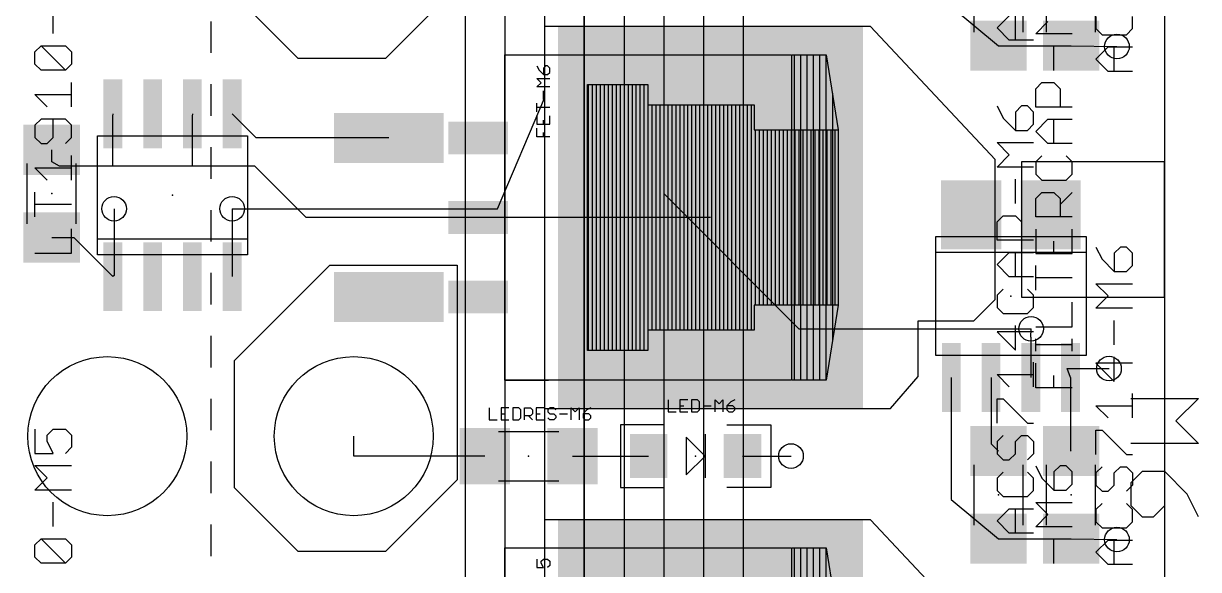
# Model space of a CAD drawing. Extents: x -0.79 to 6.6, y -0.46 to 8.18.
# Drawn here: x 0.555 to 2.033, y 3.417 to 4.104 of the extents above; entities that cross this region are included whole.
import ezdxf

# ---------------------------------------------------------------- set-up
doc = ezdxf.new("R2010")
doc.units = 0
for name, color, linetype in [('1', 22, 'CONTINUOUS'), ('15', 2, 'CONTINUOUS'), ('17', 4, 'CONTINUOUS'), ('18', 4, 'CONTINUOUS'), ('2', 3, 'CONTINUOUS'), ('21', 253, 'CONTINUOUS'), ('23', 7, 'CONTINUOUS'), ('25', 253, 'CONTINUOUS'), ('51', 253, 'CONTINUOUS')]:
    doc.layers.add(name, color=color, linetype=linetype)

# ---------------------------------------------------------------- blocks, each defined once
blk = doc.blocks.new('RECT')
blk.add_solid([(-0.5, -0.5), (0.5, -0.5), (-0.5, 0.5), (0.5, 0.5)])
blk = doc.blocks.new('ROUNDP')
blk.add_circle((0, 0), 0.5)
blk = doc.blocks.new('ROUNDV')
blk.add_circle((0, 0), 0.5)

msp = doc.modelspace()

# ---------------------------------------------------------------- linework, layer by layer
at = {"layer": '1'}
for p, q in [((1.99, 5.26), (1.99, 0.35)), ((0.9, 4.06), (0.82, 4.14)), ((1.1, 4.15), (1.01, 4.06)), ((1.7216, 4.125182), (1.7808, 4.075982)), ((1.21, 4.1), (1.21, 3.62)), ((1.62, 4.1), (1.21, 4.1)), ((1.777, 3.933), (1.62, 4.1)), ((1.7808, 4.075982), (1.7808, 4.075982)), ((1.7808, 4.075982), (1.8722, 4.075982)), ((1.8722, 4.075982), (1.929882, 4.074882)), ((1.929882, 4.074882), (1.93, 4.075)), ((1.01, 4.06), (0.9, 4.06)), ((0.667, 3.990362), (0.6667, 3.987362)), ((0.6667, 3.987362), (0.6667, 3.9244)), ((0.767, 3.990362), (0.7667, 3.987362)), ((0.7667, 3.987362), (0.7667, 3.9244)), ((0.847362, 3.96), (0.817, 3.990362)), ((1.014213, 3.96), (0.847362, 3.96)), ((0.59, 3.93), (0.59, 3.945118)), ((1.777, 3.757), (1.777, 3.933)), ((0.6, 3.9244), (0.59, 3.93)), ((0.6667, 3.9244), (0.6, 3.9244)), ((0.7667, 3.9244), (0.6667, 3.9244)), ((0.8456, 3.9244), (0.7667, 3.9244)), ((0.91, 3.86), (0.8456, 3.9244)), ((1.81, 3.93), (1.81, 3.76)), ((1.99, 3.93), (1.81, 3.93)), ((1.99, 3.76), (1.99, 3.93)), ((0.6685, 3.871), (0.6685, 3.787138)), ((0.817, 3.871), (0.817, 3.785638)), ((1.41874, 3.86), (0.91, 3.86)), ((0.59, 3.834882), (0.617756, 3.834882)), ((0.617756, 3.834882), (0.667, 3.785638)), ((0.82, 3.68), (0.94, 3.8)), ((0.94, 3.8), (1.1, 3.8)), ((1.1, 3.8), (1.1, 3.53)), ((0.6685, 3.787138), (0.667, 3.785638)), ((1.75, 3.73), (1.777, 3.757)), ((1.81, 3.76), (1.99, 3.76)), ((1.68, 3.66), (1.68, 3.73)), ((1.68, 3.73), (1.75, 3.73)), ((1.8216, 3.7096), (1.822, 3.72)), ((1.8216, 3.7096), (1.8216, 3.658738)), ((0.82, 3.52), (0.82, 3.68)), ((1.8716, 3.658738), (1.867362, 3.67)), ((1.867362, 3.67), (1.92, 3.67)), ((1.6452, 3.62), (1.68, 3.66)), ((1.7216, 3.658738), (1.7216, 3.505182)), ((1.7716, 3.658738), (1.7716, 3.575418)), ((1.8716, 3.658738), (1.8716, 3.566818)), ((1.21, 3.62), (1.6452, 3.62)), ((0.97, 3.56), (0.97, 3.585)), ((1.7716, 3.575418), (1.7808, 3.566218)), ((1.8716, 3.566818), (1.8722, 3.566218)), ((1.134882, 3.56), (0.97, 3.56)), ((1.245118, 3.56), (1.340945, 3.56)), ((1.459055, 3.56), (1.52, 3.56)), ((0.9, 3.44), (0.82, 3.52)), ((1.1, 3.53), (1.01, 3.44)), ((1.7216, 3.505182), (1.7808, 3.455982)), ((1.21, 3.48), (1.21, 3)), ((1.62, 3.48), (1.21, 3.48)), ((1.777, 3.313), (1.62, 3.48)), ((1.7808, 3.455982), (1.7808, 3.455982)), ((1.7808, 3.455982), (1.8722, 3.455982)), ((1.8722, 3.455982), (1.929882, 3.454882)), ((1.929882, 3.454882), (1.93, 3.455)), ((1.01, 3.44), (0.9, 3.44))]:
    msp.add_line(p, q, dxfattribs=at)
at = {"layer": '15'}
for p, q in [((1.11, 7.44), (1.11, 0.75)), ((1.16, 7.41), (1.16, 1.38)), ((1.21, 7.38), (1.21, 2)), ((1.26, 7.35), (1.26, 2.63)), ((1.31, 7.31), (1.31, 3.29)), ((1.36, 7.27), (1.36, 3.89)), ((1.36, 3.89), (1.53, 3.72)), ((1.53, 3.72), (1.822, 3.72))]:
    msp.add_line(p, q, dxfattribs=at)
at = {"layer": '2'}
for p, q in [((1.46, 6.23), (1.46, 0.89)), ((1.21, 6.21), (1.21, 4.01)), ((1.26, 3.35), (1.26, 6.21)), ((1.31, 6.21), (1.31, 2.75)), ((1.36, 6.21), (1.36, 2.17)), ((1.41, 6.22), (1.41, 1.53)), ((1.151, 3.871), (1.21, 4.01)), ((0.817, 3.871), (1.151, 3.871))]:
    msp.add_line(p, q, dxfattribs=at)
at = {"layer": '21'}
for p, q in [((0.79, 4.106601), (0.79, 4.066888)), ((1.159882, 3.655276), (1.159882, 4.064724)), ((1.159882, 4.064724), (1.215, 4.064724)), ((0.79, 4.027518), (0.79, 3.987805)), ((0.79, 3.948435), (0.79, 3.908723)), ((0.79, 3.869353), (0.79, 3.82964)), ((0.79, 3.79027), (0.79, 3.750557)), ((0.79, 3.711187), (0.79, 3.671475)), ((1.159882, 3.655276), (1.215, 3.655276)), ((0.79, 3.632104), (0.79, 3.592392)), ((1.9475, 3.6325), (2.032573, 3.6325)), ((2.032573, 3.6325), (2.004215, 3.604142)), ((1.36063, 3.59937), (1.305512, 3.59937)), ((1.305512, 3.59937), (1.305512, 3.52063)), ((1.43937, 3.59937), (1.494488, 3.59937)), ((1.494488, 3.59937), (1.494488, 3.52063)), ((2.004215, 3.604142), (2.032573, 3.575785)), ((1.411811, 3.56), (1.388189, 3.583622)), ((1.388189, 3.583622), (1.388189, 3.536378)), ((1.411811, 3.587559), (1.411811, 3.56)), ((2.032573, 3.575785), (1.9475, 3.575785)), ((0.79, 3.553022), (0.79, 3.513309)), ((1.388189, 3.536378), (1.411811, 3.56)), ((1.411811, 3.56), (1.411811, 3.532441)), ((1.961679, 3.540421), (1.9475, 3.526243)), ((1.990036, 3.540421), (1.961679, 3.540421)), ((2.018394, 3.512064), (1.990036, 3.540421)), ((1.990036, 3.497885), (1.990036, 3.540421)), ((1.305512, 3.52063), (1.36063, 3.52063)), ((1.494488, 3.52063), (1.43937, 3.52063)), ((1.9475, 3.526243), (1.9475, 3.497885)), ((2.032573, 3.483706), (2.018394, 3.512064)), ((1.9475, 3.497885), (1.961679, 3.483706)), ((1.975858, 3.483706), (1.990036, 3.497885)), ((0.79, 3.473939), (0.79, 3.434226)), ((1.961679, 3.483706), (1.975858, 3.483706)), ((1.159882, 3.035276), (1.159882, 3.444724)), ((1.159882, 3.444724), (1.215, 3.444724))]:
    msp.add_line(p, q, dxfattribs=at)
at = {"layer": '23'}
for p in [(0.59, 3.89), (0.742, 3.888), (1.34, 3.86), (1.7966, 3.7611), (1.19, 3.56), (1.4, 3.56), (1.7808, 3.5111), (1.8722, 3.5111)]:
    msp.add_point(p, dxfattribs=at)
at = {"layer": '25'}
for p, q in [((0.59198, 4.091235), (0.59198, 4.121928)), ((1.779161, 4.098446), (1.794507, 4.113793)), ((1.80218, 4.0831), (1.80218, 4.113793)), ((1.903561, 4.112805), (1.903561, 4.097458)), ((1.9496, 4.097458), (1.9496, 4.112805)), ((1.794507, 4.0831), (1.779161, 4.098446)), ((1.827761, 4.09102), (1.843107, 4.106367)), ((1.903561, 4.097458), (1.911234, 4.089785)), ((1.941927, 4.089785), (1.9496, 4.097458)), ((1.8252, 4.0831), (1.794507, 4.0831)), ((1.8738, 4.09102), (1.827761, 4.09102)), ((1.911234, 4.089785), (1.941927, 4.089785)), ((0.568961, 4.068216), (0.576634, 4.075889)), ((0.568961, 4.052869), (0.568961, 4.068216)), ((0.576634, 4.075889), (0.607327, 4.075889)), ((0.607327, 4.045196), (0.576634, 4.075889)), ((0.607327, 4.075889), (0.615, 4.068216)), ((0.615, 4.068216), (0.615, 4.052869)), ((1.85078, 4.044981), (1.85078, 4.075674)), ((1.903561, 4.059092), (1.918907, 4.074439)), ((1.918907, 4.074439), (1.9496, 4.074439)), ((1.92658, 4.043746), (1.92658, 4.074439)), ((0.576634, 4.045196), (0.568961, 4.052869)), ((0.615, 4.052869), (0.607327, 4.045196)), ((1.200486, 4.050522), (1.203155, 4.045184)), ((1.211162, 4.050522), (1.208493, 4.047853)), ((1.213831, 4.050522), (1.211162, 4.050522)), ((1.2165, 4.047853), (1.213831, 4.050522)), ((1.918907, 4.043746), (1.903561, 4.059092)), ((0.607327, 4.045196), (0.576634, 4.045196)), ((1.203155, 4.045184), (1.208493, 4.039846)), ((1.208493, 4.047853), (1.208493, 4.039846)), ((1.208493, 4.039846), (1.213831, 4.039846)), ((1.213831, 4.039846), (1.2165, 4.042515)), ((1.2165, 4.042515), (1.2165, 4.047853)), ((1.9496, 4.043746), (1.918907, 4.043746)), ((0.615, 3.999157), (0.615, 4.02985)), ((1.205824, 4.029531), (1.200486, 4.034869)), ((1.200486, 4.034869), (1.2165, 4.034869)), ((1.200486, 4.024193), (1.205824, 4.029531)), ((1.2165, 4.024193), (1.200486, 4.024193)), ((1.827761, 4.021961), (1.835434, 4.029635)), ((1.827761, 3.998942), (1.827761, 4.021961)), ((1.835434, 4.029635), (1.85078, 4.029635)), ((1.85078, 4.029635), (1.858454, 4.021961)), ((1.858454, 4.021961), (1.858454, 3.998942)), ((0.584307, 3.999157), (0.568961, 4.014503)), ((0.568961, 4.014503), (0.615, 4.014503)), ((1.208493, 4.00854), (1.208493, 4.019215)), ((1.200486, 3.992886), (1.200486, 4.003562)), ((1.2165, 3.998224), (1.200486, 3.998224)), ((1.779161, 4.000225), (1.786834, 3.984878)), ((1.809854, 4.000225), (1.80218, 3.992551)), ((1.80218, 3.992551), (1.80218, 3.969532)), ((1.817527, 4.000225), (1.809854, 4.000225)), ((1.8252, 3.992551), (1.817527, 4.000225)), ((1.8252, 3.977205), (1.8252, 3.992551)), ((1.8738, 3.998942), (1.827761, 3.998942)), ((0.576634, 3.983811), (0.568961, 3.976137)), ((0.568961, 3.976137), (0.568961, 3.960791)), ((0.607327, 3.983811), (0.576634, 3.983811)), ((0.59198, 3.960791), (0.59198, 3.983811)), ((0.615, 3.976137), (0.607327, 3.983811)), ((0.615, 3.960791), (0.615, 3.976137)), ((1.200486, 3.987909), (1.200486, 3.977233)), ((1.200486, 3.977233), (1.2165, 3.977233)), ((1.208493, 3.977233), (1.208493, 3.982571)), ((1.2165, 3.977233), (1.2165, 3.987909)), ((1.786834, 3.984878), (1.80218, 3.969532)), ((1.817527, 3.969532), (1.8252, 3.977205)), ((1.827761, 3.968249), (1.843107, 3.983595)), ((1.843107, 3.983595), (1.8738, 3.983595)), ((1.85078, 3.952903), (1.85078, 3.983595)), ((1.200486, 3.96158), (1.200486, 3.972256)), ((1.2165, 3.96158), (1.200486, 3.96158)), ((1.208493, 3.96158), (1.208493, 3.966918)), ((1.80218, 3.969532), (1.817527, 3.969532)), ((1.843107, 3.952903), (1.827761, 3.968249)), ((0.568961, 3.960791), (0.576634, 3.953118)), ((0.576634, 3.953118), (0.584307, 3.953118)), ((0.584307, 3.953118), (0.59198, 3.960791)), ((0.607327, 3.953118), (0.615, 3.960791)), ((1.794507, 3.938839), (1.779161, 3.954185)), ((1.779161, 3.954185), (1.8252, 3.954185)), ((1.8738, 3.952903), (1.843107, 3.952903)), ((0.615, 3.907078), (0.615, 3.937771)), ((1.779161, 3.923493), (1.794507, 3.938839)), ((1.835434, 3.937556), (1.827761, 3.929883)), ((1.8738, 3.929883), (1.866127, 3.937556)), ((0.584307, 3.907078), (0.568961, 3.922425)), ((0.568961, 3.922425), (0.615, 3.922425)), ((1.8252, 3.923493), (1.779161, 3.923493)), ((1.827761, 3.929883), (1.827761, 3.914536)), ((1.8738, 3.914536), (1.8738, 3.929883)), ((1.80218, 3.877453), (1.80218, 3.908146)), ((1.827761, 3.914536), (1.835434, 3.906863)), ((1.835434, 3.906863), (1.866127, 3.906863)), ((1.866127, 3.906863), (1.8738, 3.914536)), ((0.568961, 3.861039), (0.568961, 3.891732)), ((1.827761, 3.883844), (1.835434, 3.891517)), ((1.835434, 3.891517), (1.85078, 3.891517)), ((1.85078, 3.891517), (1.858454, 3.883844)), ((1.858454, 3.87617), (1.8738, 3.891517)), ((0.615, 3.876386), (0.568961, 3.876386)), ((1.827761, 3.860824), (1.827761, 3.883844)), ((1.858454, 3.883844), (1.858454, 3.860824)), ((1.779161, 3.854434), (1.786834, 3.862107)), ((1.786834, 3.862107), (1.80218, 3.862107)), ((1.80218, 3.862107), (1.809854, 3.854434)), ((1.8738, 3.860824), (1.827761, 3.860824)), ((0.615, 3.815), (0.615, 3.845693)), ((1.779161, 3.831414), (1.779161, 3.854434)), ((1.809854, 3.854434), (1.809854, 3.831414)), ((1.827761, 3.845478), (1.827761, 3.814785)), ((1.8738, 3.814785), (1.8738, 3.845478)), ((1.8252, 3.831414), (1.779161, 3.831414)), ((1.85078, 3.814785), (1.85078, 3.830131)), ((0.568961, 3.815), (0.615, 3.815)), ((1.779161, 3.800721), (1.794507, 3.816068)), ((1.794507, 3.816068), (1.8252, 3.816068)), ((1.80218, 3.785375), (1.80218, 3.816068)), ((1.827761, 3.814785), (1.8738, 3.814785)), ((1.903561, 3.822753), (1.911234, 3.807406)), ((1.934254, 3.822753), (1.92658, 3.815079)), ((1.92658, 3.815079), (1.92658, 3.79206)), ((1.941927, 3.822753), (1.934254, 3.822753)), ((1.9496, 3.815079), (1.941927, 3.822753)), ((1.9496, 3.799733), (1.9496, 3.815079)), ((1.794507, 3.785375), (1.779161, 3.800721)), ((1.827761, 3.768746), (1.827761, 3.799438)), ((1.911234, 3.807406), (1.92658, 3.79206)), ((1.941927, 3.79206), (1.9496, 3.799733)), ((1.8252, 3.785375), (1.794507, 3.785375)), ((1.8738, 3.784092), (1.827761, 3.784092)), ((1.92658, 3.79206), (1.941927, 3.79206)), ((1.786834, 3.770028), (1.779161, 3.762355)), ((1.8252, 3.762355), (1.817527, 3.770028)), ((1.918907, 3.761367), (1.903561, 3.776713)), ((1.903561, 3.776713), (1.9496, 3.776713)), ((1.779161, 3.762355), (1.779161, 3.747009)), ((1.8252, 3.747009), (1.8252, 3.762355)), ((1.903561, 3.746021), (1.918907, 3.761367)), ((1.779161, 3.747009), (1.786834, 3.739336)), ((1.817527, 3.739336), (1.8252, 3.747009)), ((1.8738, 3.722706), (1.8738, 3.753399)), ((1.9496, 3.746021), (1.903561, 3.746021)), ((1.786834, 3.739336), (1.817527, 3.739336)), ((1.92658, 3.699981), (1.92658, 3.730674)), ((1.8252, 3.716316), (1.779161, 3.716316)), ((1.779161, 3.716316), (1.80218, 3.693296)), ((1.80218, 3.693296), (1.80218, 3.723989)), ((1.827761, 3.722706), (1.8738, 3.722706)), ((1.827761, 3.692014), (1.827761, 3.70736)), ((1.8738, 3.699687), (1.827761, 3.699687)), ((1.8738, 3.692014), (1.8738, 3.70736)), ((1.92658, 3.653942), (1.92658, 3.684635)), ((1.8252, 3.647257), (1.8252, 3.67795)), ((1.827761, 3.645974), (1.827761, 3.676667)), ((1.9496, 3.676962), (1.903561, 3.676962)), ((1.903561, 3.676962), (1.92658, 3.653942)), ((1.794507, 3.647257), (1.779161, 3.662603)), ((1.779161, 3.662603), (1.8252, 3.662603)), ((1.85078, 3.645974), (1.85078, 3.661321)), ((1.8738, 3.645974), (1.827761, 3.645974)), ((1.9496, 3.607903), (1.9496, 3.638596)), ((1.3655, 3.630513), (1.3655, 3.6155)), ((1.390241, 3.630513), (1.380233, 3.630513)), ((1.380233, 3.630513), (1.380233, 3.6155)), ((1.380233, 3.623006), (1.385237, 3.623006)), ((1.394965, 3.630513), (1.394965, 3.6155)), ((1.402471, 3.630513), (1.394965, 3.630513)), ((1.404974, 3.628011), (1.402471, 3.630513)), ((1.404974, 3.618002), (1.404974, 3.628011)), ((1.409698, 3.623006), (1.419706, 3.623006)), ((1.42443, 3.6155), (1.42443, 3.630513)), ((1.42443, 3.630513), (1.429434, 3.625508)), ((1.429434, 3.625508), (1.434439, 3.630513)), ((1.434439, 3.630513), (1.434439, 3.6155)), ((1.444167, 3.628011), (1.439163, 3.623006)), ((1.439163, 3.623006), (1.439163, 3.618002)), ((1.446669, 3.623006), (1.439163, 3.623006)), ((1.449171, 3.630513), (1.444167, 3.628011)), ((1.449171, 3.620504), (1.446669, 3.623006)), ((1.779161, 3.601218), (1.779161, 3.631911)), ((1.779161, 3.631911), (1.786834, 3.631911)), ((1.786834, 3.631911), (1.817527, 3.601218)), ((1.918907, 3.607903), (1.903561, 3.623249)), ((1.903561, 3.623249), (1.9496, 3.623249)), ((1.1405, 3.620513), (1.1405, 3.6055)), ((1.165241, 3.620513), (1.155233, 3.620513)), ((1.155233, 3.620513), (1.155233, 3.6055)), ((1.155233, 3.613006), (1.160237, 3.613006)), ((1.169965, 3.620513), (1.169965, 3.6055)), ((1.177471, 3.620513), (1.169965, 3.620513)), ((1.179974, 3.618011), (1.177471, 3.620513)), ((1.177471, 3.6055), (1.179974, 3.608002)), ((1.179974, 3.608002), (1.179974, 3.618011)), ((1.184698, 3.6055), (1.184698, 3.620513)), ((1.184698, 3.620513), (1.192204, 3.620513)), ((1.192204, 3.610504), (1.184698, 3.610504)), ((1.189702, 3.610504), (1.194706, 3.6055)), ((1.192204, 3.620513), (1.194706, 3.618011)), ((1.194706, 3.613006), (1.192204, 3.610504)), ((1.194706, 3.618011), (1.194706, 3.613006)), ((1.209439, 3.620513), (1.19943, 3.620513)), ((1.19943, 3.620513), (1.19943, 3.6055)), ((1.19943, 3.613006), (1.204434, 3.613006)), ((1.216665, 3.620513), (1.214163, 3.618011)), ((1.214163, 3.618011), (1.214163, 3.615508)), ((1.214163, 3.615508), (1.216665, 3.613006)), ((1.216665, 3.6055), (1.214163, 3.608002)), ((1.221669, 3.620513), (1.216665, 3.620513)), ((1.216665, 3.613006), (1.221669, 3.613006)), ((1.224171, 3.618011), (1.221669, 3.620513)), ((1.221669, 3.613006), (1.224171, 3.610504)), ((1.224171, 3.608002), (1.221669, 3.6055)), ((1.224171, 3.610504), (1.224171, 3.608002)), ((1.228895, 3.613006), (1.238904, 3.613006)), ((1.243628, 3.6055), (1.243628, 3.620513)), ((1.243628, 3.620513), (1.248632, 3.615508)), ((1.248632, 3.615508), (1.253636, 3.620513)), ((1.253636, 3.620513), (1.253636, 3.6055)), ((1.263364, 3.618011), (1.25836, 3.613006)), ((1.25836, 3.613006), (1.25836, 3.608002)), ((1.265867, 3.613006), (1.25836, 3.613006)), ((1.25836, 3.608002), (1.260862, 3.6055)), ((1.268369, 3.620513), (1.263364, 3.618011)), ((1.268369, 3.610504), (1.265867, 3.613006)), ((1.265867, 3.6055), (1.268369, 3.608002)), ((1.268369, 3.608002), (1.268369, 3.610504)), ((1.3655, 3.6155), (1.375508, 3.6155)), ((1.380233, 3.6155), (1.390241, 3.6155)), ((1.394965, 3.6155), (1.402471, 3.6155)), ((1.402471, 3.6155), (1.404974, 3.618002)), ((1.439163, 3.618002), (1.441665, 3.6155)), ((1.441665, 3.6155), (1.446669, 3.6155)), ((1.446669, 3.6155), (1.449171, 3.618002)), ((1.449171, 3.618002), (1.449171, 3.620504)), ((0.568961, 3.594007), (0.568961, 3.563314)), ((0.584307, 3.586334), (0.59198, 3.594007)), ((0.59198, 3.594007), (0.607327, 3.594007)), ((0.607327, 3.594007), (0.615, 3.586334)), ((1.1405, 3.6055), (1.150508, 3.6055)), ((1.155233, 3.6055), (1.165241, 3.6055)), ((1.169965, 3.6055), (1.177471, 3.6055)), ((1.19943, 3.6055), (1.209439, 3.6055)), ((1.221669, 3.6055), (1.216665, 3.6055)), ((1.260862, 3.6055), (1.265867, 3.6055)), ((1.817527, 3.601218), (1.8252, 3.601218)), ((1.903561, 3.561864), (1.903561, 3.592556)), ((1.903561, 3.592556), (1.911234, 3.592556)), ((1.911234, 3.592556), (1.941927, 3.561864)), ((0.584307, 3.57866), (0.584307, 3.586334)), ((0.59198, 3.563314), (0.584307, 3.57866)), ((0.615, 3.586334), (0.615, 3.570987)), ((1.786834, 3.585871), (1.779161, 3.578198)), ((1.779161, 3.578198), (1.779161, 3.562852)), ((1.80218, 3.578198), (1.809854, 3.585871)), ((1.80218, 3.562852), (1.80218, 3.578198)), ((1.809854, 3.585871), (1.817527, 3.585871)), ((1.817527, 3.585871), (1.8252, 3.578198)), ((1.8252, 3.578198), (1.8252, 3.562852)), ((0.568961, 3.563314), (0.59198, 3.563314)), ((0.615, 3.570987), (0.607327, 3.563314)), ((1.779161, 3.562852), (1.786834, 3.555179)), ((1.794507, 3.555179), (1.80218, 3.562852)), ((1.8252, 3.562852), (1.817527, 3.555179)), ((0.584307, 3.532621), (0.568961, 3.547968)), ((0.568961, 3.547968), (0.615, 3.547968)), ((1.786834, 3.555179), (1.794507, 3.555179)), ((1.827761, 3.547752), (1.835434, 3.532406)), ((1.858454, 3.547752), (1.85078, 3.540079)), ((1.866127, 3.547752), (1.858454, 3.547752)), ((1.8738, 3.540079), (1.866127, 3.547752)), ((1.941927, 3.561864), (1.9496, 3.561864)), ((0.568961, 3.517275), (0.584307, 3.532621)), ((1.786834, 3.539832), (1.779161, 3.532159)), ((1.8252, 3.532159), (1.817527, 3.539832)), ((1.85078, 3.540079), (1.85078, 3.51706)), ((1.8738, 3.524733), (1.8738, 3.540079)), ((1.911234, 3.546517), (1.903561, 3.538844)), ((1.903561, 3.538844), (1.903561, 3.523498)), ((1.92658, 3.538844), (1.934254, 3.546517)), ((1.92658, 3.523498), (1.92658, 3.538844)), ((1.934254, 3.546517), (1.941927, 3.546517)), ((1.941927, 3.546517), (1.9496, 3.538844)), ((1.9496, 3.538844), (1.9496, 3.523498)), ((1.779161, 3.532159), (1.779161, 3.516812)), ((1.8252, 3.516812), (1.8252, 3.532159)), ((1.835434, 3.532406), (1.85078, 3.51706)), ((1.866127, 3.51706), (1.8738, 3.524733)), ((1.903561, 3.523498), (1.911234, 3.515824)), ((1.918907, 3.515824), (1.92658, 3.523498)), ((1.9496, 3.523498), (1.941927, 3.515824)), ((0.615, 3.517275), (0.568961, 3.517275)), ((1.779161, 3.516812), (1.786834, 3.509139)), ((1.786834, 3.509139), (1.817527, 3.509139)), ((1.817527, 3.509139), (1.8252, 3.516812)), ((1.85078, 3.51706), (1.866127, 3.51706)), ((1.911234, 3.515824), (1.918907, 3.515824)), ((0.59198, 3.471235), (0.59198, 3.501928)), ((1.779161, 3.478446), (1.794507, 3.493793)), ((1.794507, 3.493793), (1.8252, 3.493793)), ((1.80218, 3.4631), (1.80218, 3.493793)), ((1.843107, 3.486367), (1.827761, 3.501713)), ((1.827761, 3.501713), (1.8738, 3.501713)), ((1.911234, 3.500478), (1.903561, 3.492805)), ((1.903561, 3.492805), (1.903561, 3.477458)), ((1.9496, 3.492805), (1.941927, 3.500478)), ((1.9496, 3.477458), (1.9496, 3.492805)), ((1.794507, 3.4631), (1.779161, 3.478446)), ((1.827761, 3.47102), (1.843107, 3.486367)), ((1.903561, 3.477458), (1.911234, 3.469785)), ((1.941927, 3.469785), (1.9496, 3.477458)), ((1.8252, 3.4631), (1.794507, 3.4631)), ((1.8738, 3.47102), (1.827761, 3.47102)), ((1.911234, 3.469785), (1.941927, 3.469785)), ((0.568961, 3.448216), (0.576634, 3.455889)), ((0.568961, 3.432869), (0.568961, 3.448216)), ((0.576634, 3.455889), (0.607327, 3.455889)), ((0.607327, 3.425196), (0.576634, 3.455889)), ((0.607327, 3.455889), (0.615, 3.448216)), ((0.615, 3.448216), (0.615, 3.432869)), ((1.85078, 3.424981), (1.85078, 3.455674)), ((1.903561, 3.439092), (1.918907, 3.454439)), ((1.918907, 3.454439), (1.9496, 3.454439)), ((1.92658, 3.423746), (1.92658, 3.454439)), ((0.576634, 3.425196), (0.568961, 3.432869)), ((0.615, 3.432869), (0.607327, 3.425196)), ((1.200486, 3.430522), (1.200486, 3.419846)), ((1.205824, 3.427853), (1.208493, 3.430522)), ((1.208493, 3.430522), (1.213831, 3.430522)), ((1.213831, 3.430522), (1.2165, 3.427853)), ((1.918907, 3.423746), (1.903561, 3.439092)), ((0.607327, 3.425196), (0.576634, 3.425196)), ((1.200486, 3.419846), (1.208493, 3.419846)), ((1.205824, 3.425184), (1.205824, 3.427853)), ((1.208493, 3.419846), (1.205824, 3.425184)), ((1.2165, 3.422515), (1.213831, 3.419846)), ((1.2165, 3.427853), (1.2165, 3.422515)), ((1.9496, 3.423746), (1.918907, 3.423746))]:
    msp.add_line(p, q, dxfattribs=at)
at = {"layer": '51'}
for p, q in [((1.749816, 4.169092), (1.749816, 4.093108)), ((1.811784, 4.169092), (1.811784, 4.093108)), ((1.841216, 4.093108), (1.841216, 4.169092)), ((1.903184, 4.093108), (1.903184, 4.169092)), ((1.159882, 4.064724), (1.520118, 4.064724)), ((1.521102, 4.064724), (1.564409, 4.064724)), ((1.521102, 3.655276), (1.521102, 4.064724)), ((1.524, 4.064724), (1.524, 3.655276)), ((1.532, 4.064724), (1.532, 3.655276)), ((1.54, 4.064724), (1.54, 3.655276)), ((1.548, 4.064724), (1.548, 3.655276)), ((1.556, 4.064724), (1.556, 3.655276)), ((1.564, 4.064724), (1.564, 3.655276)), ((1.564409, 4.064724), (1.579173, 3.970236)), ((1.264213, 4.027323), (1.34, 4.027323)), ((1.264213, 3.692677), (1.264213, 4.027323)), ((1.265, 4.027323), (1.265, 3.692677)), ((1.27, 4.027323), (1.27, 3.692677)), ((1.275, 4.027323), (1.275, 3.692677)), ((1.28, 4.027323), (1.28, 3.692677)), ((1.285, 4.027323), (1.285, 3.692677)), ((1.29, 4.027323), (1.29, 3.692677)), ((1.295, 4.027323), (1.295, 3.692677)), ((1.3, 4.027323), (1.3, 3.692677)), ((1.305, 4.027323), (1.305, 3.692677)), ((1.31, 4.027323), (1.31, 3.692677)), ((1.315, 4.027323), (1.315, 3.692677)), ((1.32, 4.027323), (1.32, 3.692677)), ((1.325, 4.027323), (1.325, 3.692677)), ((1.33, 4.027323), (1.33, 3.692677)), ((1.335, 4.027323), (1.335, 3.692677)), ((1.34, 4.027323), (1.34, 4.001732)), ((1.572, 4.016145), (1.572, 3.703855)), ((1.34, 4.001732), (1.473858, 4.001732)), ((1.34, 4.001732), (1.34, 3.718268)), ((1.345, 4.001732), (1.345, 3.718268)), ((1.35, 4.001732), (1.35, 3.718268)), ((1.355, 4.001732), (1.355, 3.718268)), ((1.36, 4.001732), (1.36, 3.718268)), ((1.365, 4.001732), (1.365, 3.718268)), ((1.37, 4.001732), (1.37, 3.718268)), ((1.375, 4.001732), (1.375, 3.718268)), ((1.38, 4.001732), (1.38, 3.718268)), ((1.385, 4.001732), (1.385, 3.718268)), ((1.39, 4.001732), (1.39, 3.718268)), ((1.395, 4.001732), (1.395, 3.718268)), ((1.4, 4.001732), (1.4, 3.718268)), ((1.405, 4.001732), (1.405, 3.718268)), ((1.41, 4.001732), (1.41, 3.718268)), ((1.415, 4.001732), (1.415, 3.718268)), ((1.42, 4.001732), (1.42, 3.718268)), ((1.425, 4.001732), (1.425, 3.718268)), ((1.43, 4.001732), (1.43, 3.718268)), ((1.435, 4.001732), (1.435, 3.718268)), ((1.44, 4.001732), (1.44, 3.718268)), ((1.445, 4.001732), (1.445, 3.718268)), ((1.45, 4.001732), (1.45, 3.718268)), ((1.455, 4.001732), (1.455, 3.718268)), ((1.46, 4.001732), (1.46, 3.718268)), ((1.465, 4.001732), (1.465, 3.718268)), ((1.47, 4.001732), (1.47, 3.718268)), ((1.473858, 4.001732), (1.473858, 3.970236)), ((0.647512, 3.832882), (0.647512, 3.962803)), ((0.647512, 3.962803), (0.836488, 3.962803)), ((0.836488, 3.962803), (0.836488, 3.832882)), ((1.473858, 3.970236), (1.579173, 3.970236)), ((1.475, 3.970236), (1.475, 3.749764)), ((1.48, 3.970236), (1.48, 3.749764)), ((1.485, 3.970236), (1.485, 3.749764)), ((1.49, 3.970236), (1.49, 3.749764)), ((1.495, 3.970236), (1.495, 3.749764)), ((1.5, 3.970236), (1.5, 3.749764)), ((1.505, 3.970236), (1.505, 3.749764)), ((1.51, 3.970236), (1.51, 3.749764)), ((1.515, 3.970236), (1.515, 3.749764)), ((1.52, 3.970236), (1.52, 3.749764)), ((1.525, 3.970236), (1.525, 3.749764)), ((1.53, 3.970236), (1.53, 3.749764)), ((1.535, 3.970236), (1.535, 3.749764)), ((1.54, 3.970236), (1.54, 3.749764)), ((1.545, 3.970236), (1.545, 3.749764)), ((1.55, 3.970236), (1.55, 3.749764)), ((1.555, 3.970236), (1.555, 3.749764)), ((1.56, 3.970236), (1.56, 3.749764)), ((1.565, 3.970236), (1.565, 3.749764)), ((1.57, 3.970236), (1.57, 3.749764)), ((1.575, 3.970236), (1.575, 3.749764)), ((1.579173, 3.970236), (1.579173, 3.749764)), ((1.579173, 3.970236), (1.579173, 3.749764)), ((0.559016, 3.852008), (0.559016, 3.927992)), ((0.620984, 3.852008), (0.620984, 3.927992)), ((0.647512, 3.813197), (0.647512, 3.832882)), ((0.836488, 3.832882), (0.647512, 3.832882)), ((0.836488, 3.832882), (0.836488, 3.813197)), ((1.702112, 3.816218), (1.702112, 3.835903)), ((1.702112, 3.835903), (1.891088, 3.835903)), ((1.891088, 3.835903), (1.891088, 3.816218)), ((1.702112, 3.686297), (1.702112, 3.816218)), ((1.702112, 3.816218), (1.891088, 3.816218)), ((1.891088, 3.816218), (1.891088, 3.686297)), ((0.836488, 3.813197), (0.647512, 3.813197)), ((1.579173, 3.749764), (1.473858, 3.749764)), ((1.473858, 3.749764), (1.473858, 3.718268)), ((1.579173, 3.749764), (1.564409, 3.655276)), ((1.473858, 3.718268), (1.34, 3.718268)), ((1.34, 3.718268), (1.34, 3.692677)), ((1.34, 3.692677), (1.264213, 3.692677)), ((1.891088, 3.686297), (1.702112, 3.686297)), ((1.520118, 3.655276), (1.159882, 3.655276)), ((1.564409, 3.655276), (1.521102, 3.655276)), ((1.152008, 3.590984), (1.227992, 3.590984)), ((1.749816, 3.549092), (1.749816, 3.473108)), ((1.811784, 3.549092), (1.811784, 3.473108)), ((1.841216, 3.473108), (1.841216, 3.549092)), ((1.903184, 3.473108), (1.903184, 3.549092)), ((1.152008, 3.529016), (1.227992, 3.529016)), ((1.159882, 3.444724), (1.520118, 3.444724)), ((1.521102, 3.444724), (1.564409, 3.444724)), ((1.521102, 3.035276), (1.521102, 3.444724)), ((1.524, 3.444724), (1.524, 3.035276)), ((1.532, 3.444724), (1.532, 3.035276)), ((1.54, 3.444724), (1.54, 3.035276)), ((1.548, 3.444724), (1.548, 3.035276)), ((1.556, 3.444724), (1.556, 3.035276)), ((1.564, 3.444724), (1.564, 3.035276)), ((1.564409, 3.444724), (1.579173, 3.350236))]:
    msp.add_line(p, q, dxfattribs=at)

# ---------------------------------------------------------------- block references
at = {"layer": '1'}
for p, xscale, yscale, rotation in [((1.41874, 3.86), 0.480315, 0.383858, 270), ((1.7808, 4.075982), 0.062992, 0.070866, 270), ((1.8722, 4.075982), 0.062992, 0.070866, 90), ((1.014213, 3.96), 0.062992, 0.137795, 270), ((0.59, 3.945118), 0.062992, 0.070866, 90), ((1.7466, 3.863462), 0.075591, 0.086614, 180), ((1.8466, 3.863462), 0.075591, 0.086614, 180), ((0.59, 3.834882), 0.062992, 0.070866, 90), ((1.014213, 3.76), 0.062992, 0.137795, 270), ((1.7216, 3.658738), 0.023622, 0.086614, 180), ((1.7716, 3.658738), 0.023622, 0.086614, 180), ((1.8216, 3.658738), 0.023622, 0.086614, 180), ((1.8716, 3.658738), 0.023622, 0.086614, 180), ((1.7808, 3.566218), 0.062992, 0.070866, 270), ((1.8722, 3.566218), 0.062992, 0.070866, 90), ((1.41874, 3.24), 0.480315, 0.383858, 270), ((1.7808, 3.455982), 0.062992, 0.070866, 270), ((1.8722, 3.455982), 0.062992, 0.070866, 90)]:
    msp.add_blockref('RECT', p, dxfattribs=dict(at, xscale=xscale, yscale=yscale, rotation=rotation))
for p, xscale, yscale in [((0.667, 3.990362), 0.023622, 0.086614), ((0.717, 3.990362), 0.023622, 0.086614), ((0.767, 3.990362), 0.023622, 0.086614), ((0.817, 3.990362), 0.023622, 0.086614), ((0.667, 3.785638), 0.023622, 0.086614), ((0.717, 3.785638), 0.023622, 0.086614), ((0.767, 3.785638), 0.023622, 0.086614), ((0.817, 3.785638), 0.023622, 0.086614), ((1.134882, 3.56), 0.062992, 0.070866), ((1.245118, 3.56), 0.062992, 0.070866), ((1.340945, 3.56), 0.047244, 0.055118), ((1.459055, 3.56), 0.047244, 0.055118)]:
    msp.add_blockref('RECT', p, dxfattribs=dict(at, xscale=xscale, yscale=yscale))
at = {"layer": '17', "xscale": 0.2, "yscale": 0.2}
for p in [(0.66, 3.585), (0.66, 3.585), (0.66, 3.585), (0.66, 3.585), (0.97, 3.585), (0.97, 3.585), (0.97, 3.585), (0.97, 3.585)]:
    msp.add_blockref('ROUNDP', p, dxfattribs=at)
at = {"layer": '18', "xscale": 0.031, "yscale": 0.031}
for p in [(1.93, 4.075), (1.93, 4.075), (1.93, 4.075), (1.93, 4.075), (0.6685, 3.871), (0.6685, 3.871), (0.6685, 3.871), (0.6685, 3.871), (0.817, 3.871), (0.817, 3.871), (0.817, 3.871), (0.817, 3.871), (1.822, 3.72), (1.822, 3.72), (1.822, 3.72), (1.822, 3.72), (1.92, 3.67), (1.92, 3.67), (1.92, 3.67), (1.92, 3.67), (1.52, 3.56), (1.52, 3.56), (1.52, 3.56), (1.52, 3.56), (1.93, 3.455), (1.93, 3.455), (1.93, 3.455), (1.93, 3.455)]:
    msp.add_blockref('ROUNDV', p, dxfattribs=at)
at = {"layer": '21', "xscale": 0.041339, "yscale": 0.074803, "rotation": 270}
for p in [(1.126417, 3.96), (1.126417, 3.86), (1.126417, 3.76)]:
    msp.add_blockref('RECT', p, dxfattribs=at)
at = {"layer": '51'}
for p, xscale, yscale, rotation in [((1.780835, 4.078866), 0.029531, 0.066929, 270), ((1.872235, 4.078866), 0.029531, 0.066929, 90), ((1.01815, 3.96), 0.041339, 0.125984, 270), ((0.589965, 3.942234), 0.029531, 0.066929, 90), ((1.7216, 3.861494), 0.019291, 0.043307, 180), ((1.7716, 3.861494), 0.019291, 0.043307, 180), ((1.8216, 3.861494), 0.019291, 0.043307, 180), ((1.8716, 3.861494), 0.019291, 0.043307, 180), ((0.590035, 3.837766), 0.029531, 0.066929, 90), ((1.01815, 3.76), 0.041339, 0.125984, 270), ((1.7216, 3.660706), 0.019291, 0.043307, 180), ((1.7716, 3.660706), 0.019291, 0.043307, 180), ((1.8216, 3.660706), 0.019291, 0.043307, 180), ((1.8716, 3.660706), 0.019291, 0.043307, 180), ((1.780765, 3.563334), 0.029531, 0.066929, 270), ((1.872165, 3.563334), 0.029531, 0.066929, 90), ((1.780835, 3.458866), 0.029531, 0.066929, 270), ((1.872235, 3.458866), 0.029531, 0.066929, 90)]:
    msp.add_blockref('RECT', p, dxfattribs=dict(at, xscale=xscale, yscale=yscale, rotation=rotation))
for p, xscale, yscale in [((0.667, 3.988396), 0.019299, 0.043311), ((0.717, 3.988396), 0.019299, 0.043311), ((0.767, 3.988396), 0.019299, 0.043311), ((0.817, 3.988396), 0.019299, 0.043311), ((0.667, 3.787604), 0.019299, 0.043311), ((0.717, 3.787604), 0.019299, 0.043311), ((0.767, 3.787604), 0.019299, 0.043311), ((0.817, 3.787604), 0.019299, 0.043311), ((1.137766, 3.559965), 0.029531, 0.066929), ((1.242234, 3.560035), 0.029531, 0.066929)]:
    msp.add_blockref('RECT', p, dxfattribs=dict(at, xscale=xscale, yscale=yscale))

doc.saveas('drawing.dxf')
